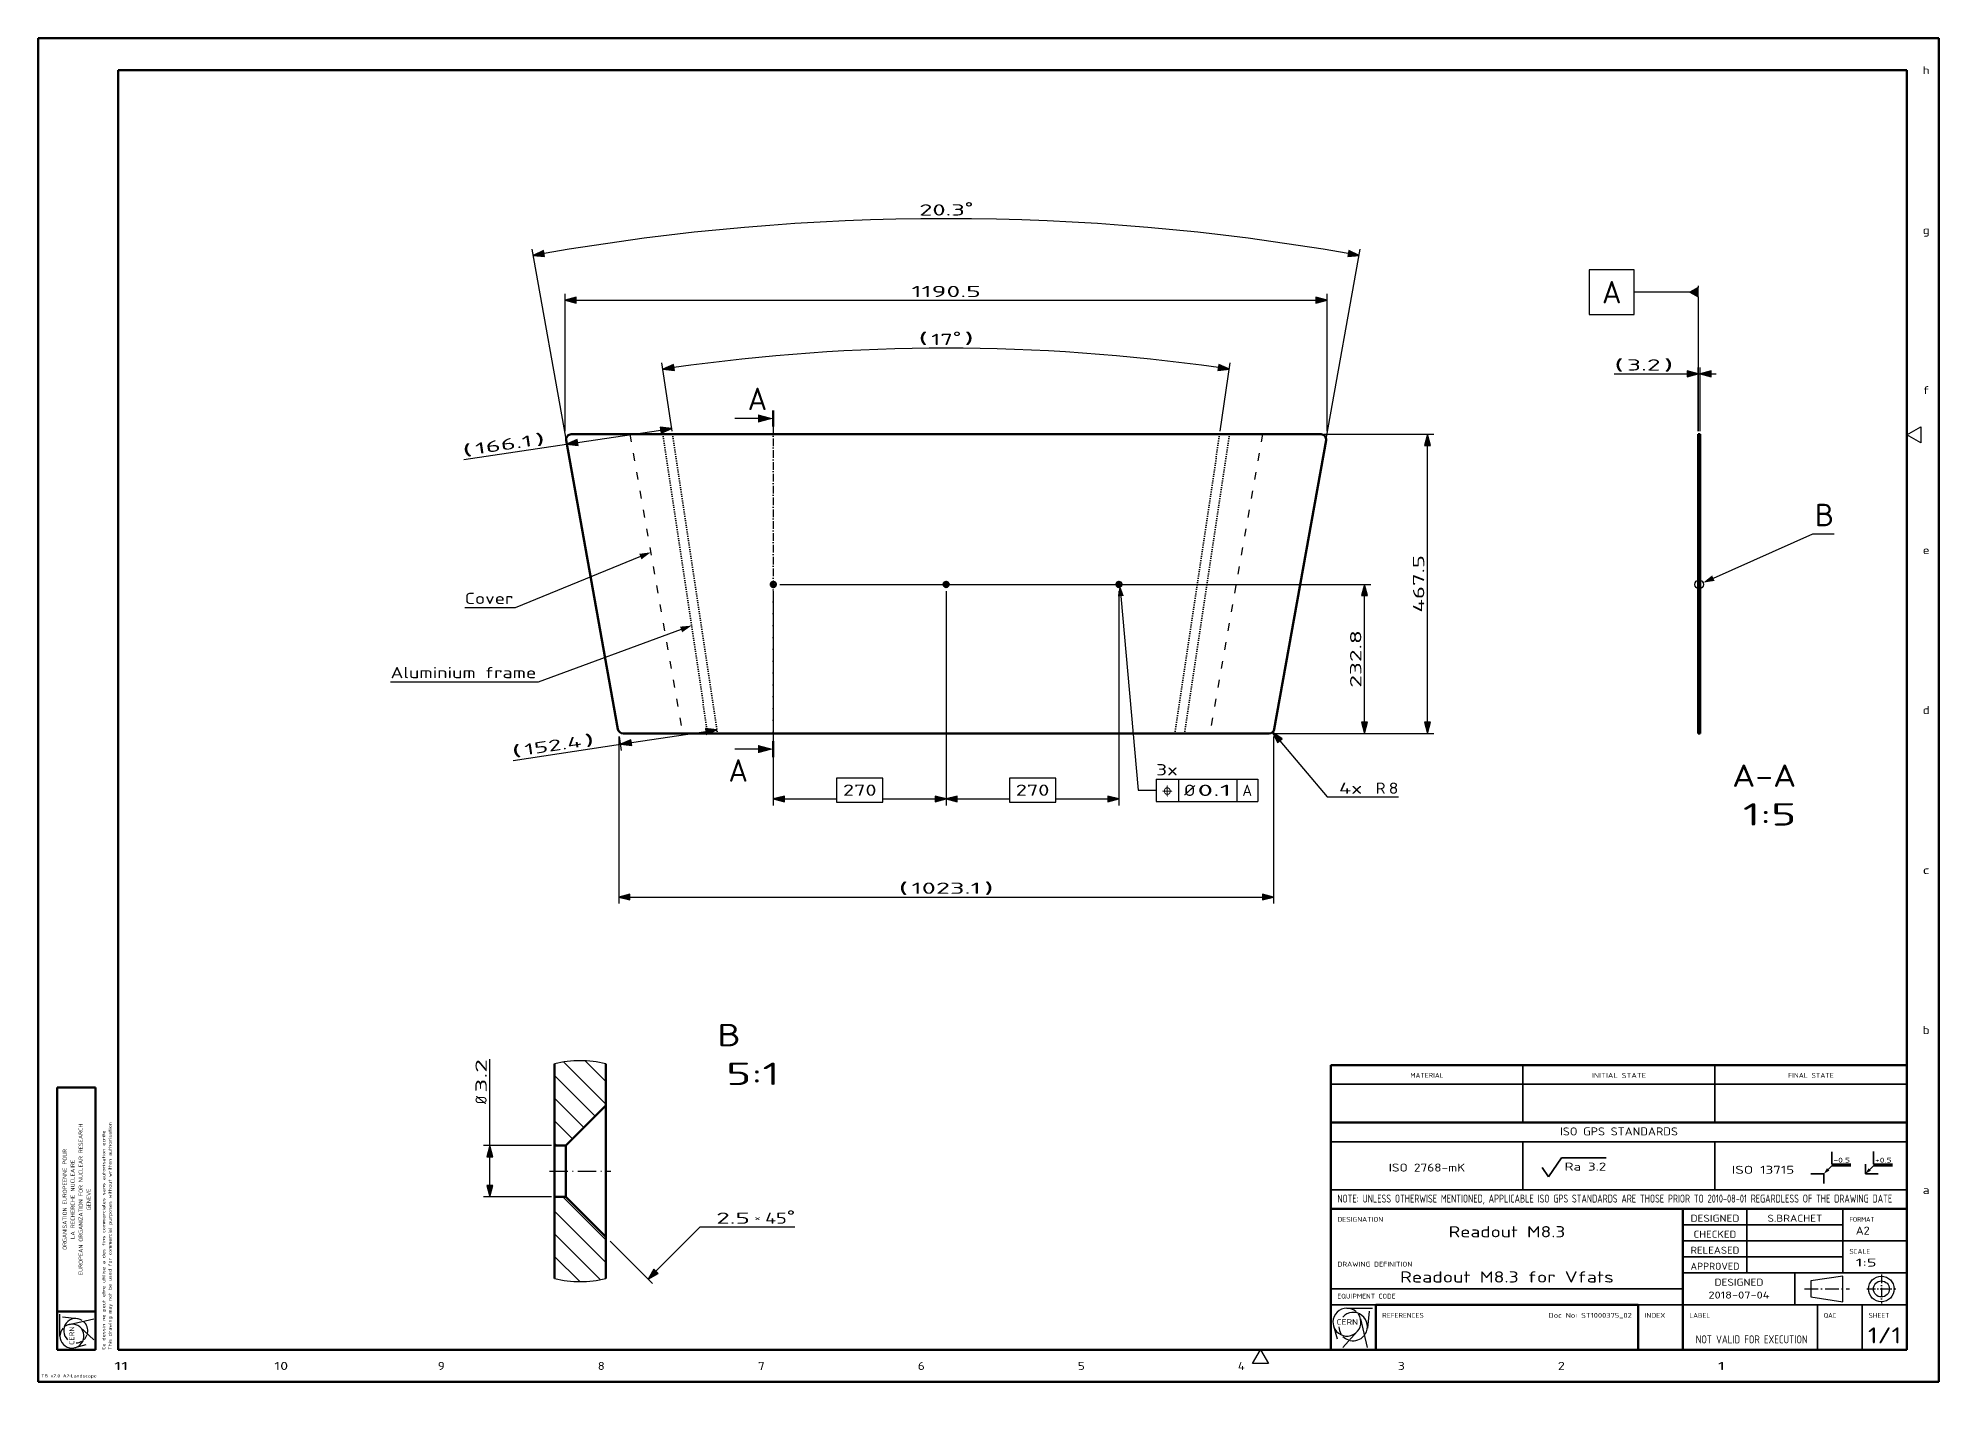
# Model space of a CAD drawing. Extents: x 0 to 594, y -369 to 420.
# Drawn here: x 0 to 594, y -8 to 420 of the extents above; entities that cross this region are included whole.
import ezdxf
from ezdxf.enums import TextEntityAlignment as Align

# ---------------------------------------------------------------- set-up
doc = ezdxf.new("R2010")
doc.units = 0
for name, pattern in [('DASHDOT', [18.5, 12, -3, 0.5, -3]), ('DASHSPACE', [30, 12, -18]), ('DOT', [3.5, 0.5, -3])]:
    doc.linetypes.add(name, pattern=pattern)
doc.layers.get('0').update_dxf_attribs({"lineweight": 13})
doc.styles.add('GDT', font='gdt.shx')
doc.styles.get("Standard").update_dxf_attribs({"font": 'isocp.shx'})
doc.dimstyles.get("Standard").update_dxf_attribs({"dimtxt": 2.5, "dimasz": 2.5, "dimexe": 1.25, "dimexo": 0.625, "dimtad": 1, "dimcen": 2.5, "dimadec": 0, "dimazin": 0, "dimtfac": 1, "dimtmove": 0, "dimatfit": 0, "dimfxl": 1, "dimarcsym": 0})

# ---------------------------------------------------------------- blocks, each defined once
blk = doc.blocks.new('*D67')
at = {"color": 7, "lineweight": 25}
for p, q in [((164.878674, 295.258917), (154.359399, 354.01673)), ((402.650867, 295.258917), (413.170142, 354.01673))]:
    blk.add_line(p, q, dxfattribs=at)
for points in [[(157.970569, 353.578009), (154.711853, 352.048029), (158.298962, 351.743683)], [(409.230579, 351.743683), (412.817688, 352.048029), (409.558972, 353.578009)]]:
    blk.add_lwpolyline(points, close=True, dxfattribs=at)
blk.add_arc((283.764771, -368.80672), 732.315674, 80.122067, 99.877931, dxfattribs=at)
for points in [[(157.970569, 353.578009), (154.711853, 352.048029), (157.970569, 353.578009), (158.298962, 351.743683)], [(409.230579, 351.743683), (412.817688, 352.048029), (409.230579, 351.743683), (409.558972, 353.578009)]]:
    blk.add_solid(points, dxfattribs=at)
for s, p, p2 in [('%%d', (289.603483, 365.208966), (292.17015, 365.208966)), ('20.3', (275.359391, 364.508966), (289.603483, 364.508966))]:
    blk.add_text(s, height=3.5, dxfattribs=at).set_placement(p, p2, align=Align.FIT)
blk = doc.blocks.new('*D68')
at = {"color": 7, "lineweight": 25}
for p, q in [((401.899683, 296.156525), (436.150244, 296.156525)), ((434.150244, 206.133868), (434.150244, 292.679181)), ((385.733484, 202.656525), (436.150244, 202.656525))]:
    blk.add_line(p, q, dxfattribs=at)
for points in [[(435.081995, 292.679181), (434.150244, 296.156525), (433.218494, 292.679181)], [(433.218494, 206.133868), (434.150244, 202.656525), (435.081995, 206.133868)]]:
    blk.add_lwpolyline(points, close=True, dxfattribs=at)
for points in [[(435.081995, 292.679181), (434.150244, 296.156525), (435.081995, 292.679181), (433.218494, 292.679181)], [(433.218494, 206.133868), (434.150244, 202.656525), (433.218494, 206.133868), (435.081995, 206.133868)]]:
    blk.add_solid(points, dxfattribs=at)
blk.add_text('467.5', height=3.5, rotation=90.000003, dxfattribs=at).set_placement((433.150244, 240.416486), (433.150244, 258.396564), align=Align.FIT)
blk = doc.blocks.new('*D69')
at = {"color": 7, "lineweight": 25}
for p, q in [((388.003796, 200.372687), (402.815015, 182.782843)), ((402.815015, 182.782843), (425.088635, 182.782843))]:
    blk.add_line(p, q, dxfattribs=at)
blk.add_lwpolyline([(388.716541, 200.972833), (385.76405, 203.032599), (387.291077, 199.77254)], close=True, dxfattribs=at)
blk.add_solid([(388.716541, 200.972833), (385.76405, 203.032599), (388.716541, 200.972833), (387.291077, 199.77254)], dxfattribs=at)
for s, p, p2 in [('4x ', (406.508521, 183.782843), (417.016602, 183.782843)), ('R', (418.016602, 183.782843), (421.052612, 183.782843)), ('8', (422.052612, 183.782843), (425.088647, 183.782843))]:
    blk.add_text(s, height=3.5, dxfattribs=at).set_placement(p, p2, align=Align.FIT)
blk = doc.blocks.new('*D70')
at = {"color": 7, "lineweight": 25}
for p, q in [((164.717981, 297.156525), (164.717981, 340.029376)), ((402.81156, 297.156525), (402.81156, 340.029376)), ((168.195313, 338.029376), (399.334229, 338.029376))]:
    blk.add_line(p, q, dxfattribs=at)
for points in [[(168.195313, 338.961163), (164.717981, 338.029376), (168.195313, 337.097638)], [(399.334229, 337.097638), (402.81156, 338.029376), (399.334229, 338.961163)]]:
    blk.add_lwpolyline(points, close=True, dxfattribs=at)
for points in [[(168.195313, 338.961163), (164.717981, 338.029376), (168.195313, 338.961163), (168.195313, 337.097638)], [(399.334229, 337.097638), (402.81156, 338.029376), (399.334229, 337.097638), (399.334229, 338.961163)]]:
    blk.add_solid(points, dxfattribs=at)
blk.add_text('1190.5', height=3.5, dxfattribs=at).set_placement((272.906702, 339.029376), (294.622839, 339.029376), align=Align.FIT)
blk = doc.blocks.new('*D71')
at = {"color": 7, "lineweight": 25}
for p, q in [((181.457062, 201.656525), (181.457062, 149.513165)), ((386.072479, 201.656525), (386.072479, 149.513165)), ((184.934399, 151.513165), (382.595142, 151.513165))]:
    blk.add_line(p, q, dxfattribs=at)
for points in [[(184.934399, 152.444904), (181.457062, 151.513165), (184.934399, 150.581427)], [(382.595142, 150.581427), (386.072479, 151.513165), (382.595142, 152.444904)]]:
    blk.add_lwpolyline(points, close=True, dxfattribs=at)
for points in [[(184.934399, 152.444904), (181.457062, 151.513165), (184.934399, 152.444904), (184.934399, 150.581427)], [(382.595142, 150.581427), (386.072479, 151.513165), (382.595142, 150.581427), (382.595142, 152.444904)]]:
    blk.add_solid(points, dxfattribs=at)
for s, p, p2 in [('(', (268.870679, 152.513165), (271.906702, 152.513165)), ('1023.1', (272.906702, 152.513165), (294.622839, 152.513165)), (')', (295.622839, 152.513165), (298.658862, 152.513165))]:
    blk.add_text(s, height=3.5, dxfattribs=at).set_placement(p, p2, align=Align.FIT)
blk = doc.blocks.new('*D72')
at = {"color": 7, "lineweight": 25}
for p, q in [((198.155298, 297.145538), (194.971454, 318.449152)), ((369.374243, 297.145538), (372.558087, 318.449152))]:
    blk.add_line(p, q, dxfattribs=at)
for points in [[(198.568488, 317.906622), (195.267072, 316.471124), (198.843927, 316.063605)], [(368.685614, 316.063605), (372.262469, 316.471124), (368.961053, 317.906622)]]:
    blk.add_lwpolyline(points, close=True, dxfattribs=at)
blk.add_arc((283.764771, -275.680817), 598.728467, 81.83277, 98.167229, dxfattribs=at)
for points in [[(198.568488, 317.906622), (195.267072, 316.471124), (198.568488, 317.906622), (198.843927, 316.063605)], [(368.685614, 316.063605), (372.262469, 316.471124), (368.685614, 316.063605), (368.961053, 317.906622)]]:
    blk.add_solid(points, dxfattribs=at)
for s, p, p2 in [('(', (275.059391, 324.397638), (278.095414, 324.397638)), ('17', (279.095414, 324.047638), (285.86746, 324.047638)), ('%%d', (285.86746, 324.747638), (288.434127, 324.747638)), (')', (289.434127, 324.397638), (292.47015, 324.397638))]:
    blk.add_text(s, height=3.5, dxfattribs=at).set_placement(p, p2, align=Align.FIT)
blk = doc.blocks.new('*D73')
at = {"color": 7, "lineweight": 25}
for p, q in [((168.620825, 293.567755), (194.593927, 297.449445)), ((198.155298, 297.145538), (197.737445, 299.941437)), ((133.029614, 288.248615), (165.181689, 293.053741)), ((164.865796, 295.167511), (165.477307, 291.075714))]:
    blk.add_line(p, q, dxfattribs=at)
for points in [[(194.731647, 296.527911), (198.033063, 297.963409), (194.456207, 298.370978)], [(168.483105, 294.48924), (165.181689, 293.053741), (168.758557, 292.646222)]]:
    blk.add_lwpolyline(points, close=True, dxfattribs=at)
for points in [[(194.731647, 296.527911), (198.033063, 297.963409), (194.731647, 296.527911), (194.456207, 298.370978)], [(168.483105, 294.48924), (165.181689, 293.053741), (168.483105, 294.48924), (168.758557, 292.646222)]]:
    blk.add_solid(points, dxfattribs=at)
for s, p, p2 in [('(', (132.881799, 289.237628), (135.884485, 289.686359)), ('166.1', (136.873499, 289.83421), (154.656116, 292.491827)), (')', (155.645129, 292.63963), (158.647815, 293.088361))]:
    blk.add_text(s, height=3.5, rotation=8.5, dxfattribs=at).set_placement(p, p2, align=Align.FIT)
blk = doc.blocks.new('*D74')
at = {"color": 7, "lineweight": 25}
for p, q in [((185.406677, 199.754816), (208.67478, 203.232257)), ((148.432996, 194.229034), (181.967542, 199.240802)), ((181.604871, 201.667511), (182.263165, 197.262775))]:
    blk.add_line(p, q, dxfattribs=at)
for points in [[(208.8125, 202.310724), (212.113916, 203.746222), (208.537061, 204.153741)], [(185.268958, 200.6763), (181.967542, 199.240802), (185.544403, 198.833282)]]:
    blk.add_lwpolyline(points, close=True, dxfattribs=at)
for points in [[(208.8125, 202.310724), (212.113916, 203.746222), (208.8125, 202.310724), (208.537061, 204.153741)], [(185.268958, 200.6763), (181.967542, 199.240802), (185.268958, 200.6763), (185.544403, 198.833282)]]:
    blk.add_solid(points, dxfattribs=at)
for s, p, p2 in [(')', (171.048511, 198.620099), (174.051196, 199.068829)), ('(', (148.285193, 195.218097), (151.287878, 195.666827)), ('152.4', (152.27688, 195.81463), (170.059497, 198.472247))]:
    blk.add_text(s, height=3.5, rotation=8.5, dxfattribs=at).set_placement(p, p2, align=Align.FIT)
blk = doc.blocks.new('*D75')
at = {"color": 7, "lineweight": 25}
for p, q in [((231.830768, 249.206525), (416.483374, 249.206525)), ((414.483374, 206.133868), (414.483374, 245.729181)), ((385.733484, 202.656525), (416.483374, 202.656525))]:
    blk.add_line(p, q, dxfattribs=at)
for points in [[(415.415125, 245.729181), (414.483374, 249.206525), (413.551624, 245.729181)], [(413.551624, 206.133868), (414.483374, 202.656525), (415.415125, 206.133868)]]:
    blk.add_lwpolyline(points, close=True, dxfattribs=at)
for points in [[(415.415125, 245.729181), (414.483374, 249.206525), (415.415125, 245.729181), (413.551624, 245.729181)], [(413.551624, 206.133868), (414.483374, 202.656525), (413.551624, 206.133868), (415.415125, 206.133868)]]:
    blk.add_solid(points, dxfattribs=at)
blk.add_text('232.8', height=3.5, rotation=90.000003, dxfattribs=at).set_placement((413.483374, 216.941486), (413.483374, 234.921564), align=Align.FIT)
blk = doc.blocks.new('*D76')
at = {"color": 7, "lineweight": 25}
for p, q in [((229.764771, 247.140509), (229.764771, 180.150031)), ((283.764771, 247.140509), (283.764771, 180.150031)), ((233.242102, 182.150031), (249.510736, 182.150031)), ((264.018805, 182.150031), (280.287438, 182.150031))]:
    blk.add_line(p, q, dxfattribs=at)
for points in [[(249.510736, 188.650031), (249.510736, 181.150031), (264.018805, 181.150031), (264.018805, 188.650031)], [(233.242102, 183.081769), (229.764771, 182.150031), (233.242102, 181.218292)], [(280.287438, 181.218292), (283.764771, 182.150031), (280.287438, 183.081769)]]:
    blk.add_lwpolyline(points, close=True, dxfattribs=at)
for points in [[(233.242102, 183.081769), (229.764771, 182.150031), (233.242102, 183.081769), (233.242102, 181.218292)], [(280.287438, 181.218292), (283.764771, 182.150031), (280.287438, 181.218292), (280.287438, 183.081769)]]:
    blk.add_solid(points, dxfattribs=at)
blk.add_text('270', height=3.5, dxfattribs=at).set_placement((251.510736, 183.150031), (262.018805, 183.150031), align=Align.FIT)
blk = doc.blocks.new('*D77')
at = {"color": 7, "lineweight": 25}
for p, q in [((283.764771, 247.140509), (283.764771, 180.150031)), ((337.764771, 247.140509), (337.764771, 180.150031)), ((287.242103, 182.150031), (303.510736, 182.150031)), ((318.018805, 182.150031), (334.287439, 182.150031))]:
    blk.add_line(p, q, dxfattribs=at)
for points in [[(303.510736, 188.650031), (303.510736, 181.150031), (318.018805, 181.150031), (318.018805, 188.650031)], [(287.242103, 183.081769), (283.764771, 182.150031), (287.242103, 181.218292)], [(334.287439, 181.218292), (337.764771, 182.150031), (334.287439, 183.081769)]]:
    blk.add_lwpolyline(points, close=True, dxfattribs=at)
for points in [[(287.242103, 183.081769), (283.764771, 182.150031), (287.242103, 183.081769), (287.242103, 181.218292)], [(334.287439, 181.218292), (337.764771, 182.150031), (334.287439, 181.218292), (334.287439, 183.081769)]]:
    blk.add_solid(points, dxfattribs=at)
blk.add_text('270', height=3.5, dxfattribs=at).set_placement((305.510736, 183.150031), (316.018805, 183.150031), align=Align.FIT)
blk = doc.blocks.new('*D85')
at = {"color": 7, "lineweight": 25}
for p, q in [((492.468245, 315.062921), (515.266022, 315.062921)), ((518.743354, 297.156525), (518.743354, 317.062921)), ((518.743354, 315.062921), (519.383355, 315.062921)), ((519.383355, 297.156525), (519.383355, 317.062921)), ((522.860687, 315.062921), (524.383354, 315.062921))]:
    blk.add_line(p, q, dxfattribs=at)
for points in [[(515.266022, 314.131183), (518.743354, 315.062921), (515.266022, 315.994659)], [(522.860687, 315.994659), (519.383355, 315.062921), (522.860687, 314.131183)]]:
    blk.add_lwpolyline(points, close=True, dxfattribs=at)
for points in [[(515.266022, 314.131183), (518.743354, 315.062921), (515.266022, 314.131183), (515.266022, 315.994659)], [(522.860687, 315.994659), (519.383355, 315.062921), (522.860687, 315.994659), (522.860687, 314.131183)]]:
    blk.add_solid(points, dxfattribs=at)
for s, p, p2 in [('(', (492.468245, 316.062921), (495.504266, 316.062921)), ('3.2', (496.504266, 316.062921), (507.012335, 316.062921)), (')', (508.012335, 316.062921), (511.048358, 316.062921))]:
    blk.add_text(s, height=3.5, dxfattribs=at).set_placement(p, p2, align=Align.FIT)
blk = doc.blocks.new('*D92')
at = {"color": 7, "lineweight": 25}
for p, q in [((141.190717, 73.823563), (141.190717, 100.84993)), ((160.39801, 73.823563), (139.190717, 73.823563)), ((141.190717, 61.300369), (141.190717, 70.345779)), ((160.39801, 57.822586), (139.190717, 57.822586))]:
    blk.add_line(p, q, dxfattribs=at)
for points in [[(142.122467, 70.345779), (141.190717, 73.823563), (140.25897, 70.345779)], [(140.25897, 61.300369), (141.190717, 57.822586), (142.122467, 61.300369)]]:
    blk.add_lwpolyline(points, close=True, dxfattribs=at)
for points in [[(142.122467, 70.345779), (141.190717, 73.823563), (142.122467, 70.345779), (140.25897, 70.345779)], [(140.25897, 61.300369), (141.190717, 57.822586), (140.25897, 61.300369), (142.122467, 61.300369)]]:
    blk.add_solid(points, dxfattribs=at)
for s, p, p2 in [('3.2', (140.190718, 90.342117), (140.190718, 100.84993)), ('%%c', (140.190718, 86.775223), (140.190718, 89.341141))]:
    blk.add_text(s, height=3.5, rotation=90.000003, dxfattribs=at).set_placement(p, p2, align=Align.FIT)
blk = doc.blocks.new('BLOCK834')
at = {"color": 7, "lineweight": 25}
blk.add_text('1', height=2.5, dxfattribs=at).set_placement((524.91571, 3.690562), (527.08429, 3.690562), align=Align.FIT)
blk = doc.blocks.new('BLOCK835')
at = {"color": 7, "lineweight": 25}
blk.add_text('2', height=2.5, dxfattribs=at).set_placement((474.91571, 3.690562), (477.08429, 3.690562), align=Align.FIT)
blk = doc.blocks.new('BLOCK836')
at = {"color": 7, "lineweight": 25}
blk.add_text('3', height=2.5, dxfattribs=at).set_placement((424.91571, 3.690562), (427.08429, 3.690562), align=Align.FIT)
blk = doc.blocks.new('BLOCK837')
at = {"color": 7, "lineweight": 25}
blk.add_text('4', height=2.5, dxfattribs=at).set_placement((374.91571, 3.690562), (377.08429, 3.690562), align=Align.FIT)
blk = doc.blocks.new('BLOCK838')
at = {"color": 7, "lineweight": 25}
blk.add_text('5', height=2.5, dxfattribs=at).set_placement((324.91571, 3.690562), (327.08429, 3.690562), align=Align.FIT)
blk = doc.blocks.new('BLOCK839')
at = {"color": 7, "lineweight": 25}
blk.add_text('6', height=2.5, dxfattribs=at).set_placement((274.91571, 3.690562), (277.08429, 3.690562), align=Align.FIT)
blk = doc.blocks.new('BLOCK840')
at = {"color": 7, "lineweight": 25}
blk.add_text('7', height=2.5, dxfattribs=at).set_placement((224.91571, 3.690562), (227.084305, 3.690562), align=Align.FIT)
blk = doc.blocks.new('BLOCK841')
at = {"color": 7, "lineweight": 25}
blk.add_text('8', height=2.5, dxfattribs=at).set_placement((174.91571, 3.690562), (177.084305, 3.690562), align=Align.FIT)
blk = doc.blocks.new('BLOCK842')
at = {"color": 7, "lineweight": 25}
blk.add_text('9', height=2.5, dxfattribs=at).set_placement((124.915703, 3.690562), (127.08429, 3.690562), align=Align.FIT)
blk = doc.blocks.new('BLOCK843')
at = {"color": 7, "lineweight": 25}
blk.add_text('10', height=2.5, dxfattribs=at).set_placement((73.831413, 3.690562), (78.168587, 3.690562), align=Align.FIT)
blk = doc.blocks.new('BLOCK844')
at = {"color": 7, "lineweight": 25}
blk.add_text('11', height=2.5, dxfattribs=at).set_placement((23.831411, 3.690562), (28.168587, 3.690562), align=Align.FIT)
blk = doc.blocks.new('BLOCK845')
at = {"color": 7, "lineweight": 25}
blk.add_text('a', height=2.5, dxfattribs=at).set_placement((588.91571, 58.690563), (591.08429, 58.690563), align=Align.FIT)
blk = doc.blocks.new('BLOCK846')
at = {"color": 7, "lineweight": 25}
blk.add_text('b', height=2.5, dxfattribs=at).set_placement((588.91571, 108.690559), (591.08429, 108.690559), align=Align.FIT)
blk = doc.blocks.new('BLOCK847')
at = {"color": 7, "lineweight": 25}
blk.add_text('c', height=2.5, dxfattribs=at).set_placement((588.91571, 158.690567), (591.08429, 158.690567), align=Align.FIT)
blk = doc.blocks.new('BLOCK848')
at = {"color": 7, "lineweight": 25}
blk.add_text('d', height=2.5, dxfattribs=at).set_placement((588.91571, 208.690567), (591.08429, 208.690567), align=Align.FIT)
blk = doc.blocks.new('BLOCK849')
at = {"color": 7, "lineweight": 25}
blk.add_text('e', height=2.5, dxfattribs=at).set_placement((588.91571, 258.690552), (591.08429, 258.690552), align=Align.FIT)
blk = doc.blocks.new('BLOCK850')
at = {"color": 7, "lineweight": 25}
blk.add_text('f', height=2.5, dxfattribs=at).set_placement((588.91571, 308.690552), (591.08429, 308.690552), align=Align.FIT)
blk = doc.blocks.new('BLOCK851')
at = {"color": 7, "lineweight": 25}
blk.add_text('g', height=2.5, dxfattribs=at).set_placement((588.91571, 358.690552), (591.08429, 358.690552), align=Align.FIT)
blk = doc.blocks.new('BLOCK852')
at = {"color": 7, "lineweight": 25}
blk.add_text('h', height=2.5, dxfattribs=at).set_placement((588.91571, 408.690552), (591.08429, 408.690552), align=Align.FIT)
blk = doc.blocks.new('BLOCK853')
at = {"color": 7, "lineweight": 25}
blk.add_text('ORGANISATION EUROPEENNE POUR', height=1.3, rotation=90.000003, dxfattribs=at).set_placement((9.000001, 41.212677), (9, 72.787323), align=Align.FIT)
blk = doc.blocks.new('BLOCK854')
at = {"color": 7, "lineweight": 25}
blk.add_text('LA RECHERCHE NUCLEAIRE', height=1.3, rotation=90.000003, dxfattribs=at).set_placement((11.500001, 44.595676), (11.5, 69.404327), align=Align.FIT)
blk = doc.blocks.new('BLOCK855')
at = {"color": 7, "lineweight": 25}
blk.add_text('EUROPEAN ORGANIZATION FOR NUCLEAR RESEARCH', height=1.3, rotation=90.000003, dxfattribs=at).set_placement((14.000001, 33.319012), (13.999999, 80.680984), align=Align.FIT)
blk = doc.blocks.new('BLOCK856')
at = {"color": 7, "lineweight": 25}
blk.add_text('GENEVE', height=1.3, rotation=90.000003, dxfattribs=at).set_placement((16.5, 53.617004), (16.5, 60.382999), align=Align.FIT)
blk = doc.blocks.new('BLOCK857')
at = {"color": 7, "lineweight": 25}
blk.add_text('CERN', height=1.542, rotation=90.000003, dxfattribs=at).set_placement((11.322651, 11.542857), (11.322651, 17.230457), align=Align.FIT)
blk = doc.blocks.new('BLOCK858')
at = {"color": 7, "lineweight": 25}
blk.add_text('Ce dessin ne peut etre utilise a des fins commerciales sans autorisation ecrite', height=1, rotation=90.000003, dxfattribs=at).set_placement((21, 10), (20.999996, 78.527374), align=Align.FIT)
blk = doc.blocks.new('BLOCK859')
at = {"color": 7, "lineweight": 25}
blk.add_text('This drawing may not be used for commercial purposes without written authorisation', height=1, rotation=90.000003, dxfattribs=at).set_placement((23, 10), (22.999996, 81.129669), align=Align.FIT)
blk = doc.blocks.new('BLOCK860')
at = {"color": 7, "lineweight": 25}
blk.add_text('TB v2.0 A2:Landscape', height=1, dxfattribs=at).set_placement((1, 1.340058), (18.348705, 1.340058), align=Align.FIT)
blk = doc.blocks.new('BLOCK861')
at = {"color": 7, "lineweight": 25}
blk.add_text('DESIGNATION', height=1.5, dxfattribs=at).set_placement((406, 50), (420.312683, 50), align=Align.FIT)
blk = doc.blocks.new('BLOCK862')
at = {"color": 7, "lineweight": 25}
blk.add_text('Readout M8.3', height=3.5, dxfattribs=at).set_placement((440.783875, 45.143372), (477.216156, 45.143372), align=Align.FIT)
blk = doc.blocks.new('BLOCK863')
at = {"color": 7, "lineweight": 25}
blk.add_text('DRAWING DEFINITION', height=1.5, dxfattribs=at).set_placement((406, 36), (429.420746, 36), align=Align.FIT)
blk = doc.blocks.new('BLOCK864')
at = {"color": 7, "lineweight": 25}
blk.add_text('Readout M8.3 for Vfats', height=3.5, dxfattribs=at).set_placement((425.60376, 31), (492.39624, 31), align=Align.FIT)
blk = doc.blocks.new('BLOCK865')
at = {"color": 7, "lineweight": 25}
blk.add_text('EQUIPMENT CODE', height=1.5, dxfattribs=at).set_placement((406, 26), (424.216125, 26), align=Align.FIT)
blk = doc.blocks.new('BLOCK866')
at = {"color": 7, "lineweight": 25}
blk.add_text('REFERENCES', height=1.5, dxfattribs=at).set_placement((420, 20), (433.011536, 20), align=Align.FIT)
blk = doc.blocks.new('BLOCK867')
at = {"color": 7, "lineweight": 25}
blk.add_text('Doc No: ST1000375_02', height=1.5, dxfattribs=at).set_placement((471.976929, 20), (498, 20), align=Align.FIT)
blk = doc.blocks.new('BLOCK868')
at = {"color": 7, "lineweight": 25}
blk.add_text('INDEX', height=1.5, dxfattribs=at).set_placement((502, 20), (508.505768, 20), align=Align.FIT)
blk = doc.blocks.new('BLOCK869')
at = {"color": 7, "lineweight": 25}
blk.add_text('LABEL', height=1.5, dxfattribs=at).set_placement((516, 20), (522.505737, 20), align=Align.FIT)
blk = doc.blocks.new('BLOCK870')
at = {"color": 7, "lineweight": 25, "width": 0.7}
blk.add_text('NOT VALID FOR EXECUTION', height=2.5, dxfattribs=at).set_placement((518, 12), (552.914246, 12), align=Align.FIT)
blk = doc.blocks.new('BLOCK871')
at = {"color": 7, "lineweight": 25}
blk.add_text('QAC', height=1.5, dxfattribs=at).set_placement((558, 20), (561.903442, 20), align=Align.FIT)
blk = doc.blocks.new('BLOCK872')
at = {"color": 7, "lineweight": 25}
blk.add_text('SHEET', height=1.5, dxfattribs=at).set_placement((572, 20), (578.505737, 20), align=Align.FIT)
blk = doc.blocks.new('BLOCK873')
at = {"color": 7, "lineweight": 25, "width": 0.8}
blk.add_text('1/1', height=5, dxfattribs=at).set_placement((571.79541, 12), (582.204651, 12), align=Align.FIT)
blk = doc.blocks.new('BLOCK874')
at = {"color": 7, "lineweight": 25}
blk.add_text('SCALE', height=1.5, dxfattribs=at).set_placement((566, 40), (572.505737, 40), align=Align.FIT)
blk = doc.blocks.new('BLOCK875')
at = {"color": 7, "lineweight": 25}
blk.add_text('1:5', height=2.5, dxfattribs=at).set_placement((568, 36), (574.505737, 36), align=Align.FIT)
blk = doc.blocks.new('BLOCK876')
at = {"color": 7, "lineweight": 25}
blk.add_text('FORMAT', height=1.5, dxfattribs=at).set_placement((566, 50), (573.806946, 50), align=Align.FIT)
blk = doc.blocks.new('BLOCK877')
at = {"color": 7, "lineweight": 25}
blk.add_text('A2', height=2.5, dxfattribs=at).set_placement((568, 46), (572.337158, 46), align=Align.FIT)
blk = doc.blocks.new('BLOCK878')
at = {"color": 7, "lineweight": 25}
blk.add_text('DESIGNED', height=2.2, dxfattribs=at).set_placement((516.366577, 50), (531.633423, 50), align=Align.FIT)
blk = doc.blocks.new('BLOCK879')
at = {"color": 7, "lineweight": 25}
blk.add_text('S.BRACHET', height=2.2, dxfattribs=at).set_placement((540.412415, 50), (557.587646, 50), align=Align.FIT)
blk = doc.blocks.new('BLOCK880')
at = {"color": 7, "lineweight": 25}
blk.add_text('CHECKED', height=2.2, dxfattribs=at).set_placement((517.32074, 45), (530.67926, 45), align=Align.FIT)
blk = doc.blocks.new('BLOCK881')
at = {"color": 7, "lineweight": 25}
blk.add_text('RELEASED', height=2.2, dxfattribs=at).set_placement((516.366577, 40), (531.633423, 40), align=Align.FIT)
blk = doc.blocks.new('BLOCK882')
at = {"color": 7, "lineweight": 25}
blk.add_text('APPROVED', height=2.2, dxfattribs=at).set_placement((516.366577, 35), (531.633423, 35), align=Align.FIT)
blk = doc.blocks.new('BLOCK883')
at = {"color": 7, "lineweight": 25}
blk.add_text('DESIGNED', height=2.2, dxfattribs=at).set_placement((523.866577, 30), (539.133423, 30), align=Align.FIT)
blk = doc.blocks.new('BLOCK884')
at = {"color": 7, "lineweight": 25}
blk.add_text('2018-07-04', height=2.2, dxfattribs=at).set_placement((521.958191, 26), (541.041748, 26), align=Align.FIT)
blk = doc.blocks.new('BLOCK885')
at = {"color": 7, "lineweight": 25}
blk.add_text('CERN', height=1.8, dxfattribs=at).set_placement((405.799988, 17.788734), (412.439209, 17.788734), align=Align.FIT)
blk = doc.blocks.new('BLOCK886')
at = {"color": 7, "lineweight": 25}
blk.add_text('ISO GPS STANDARDS', height=2.5, dxfattribs=at).set_placement((475.567017, 77), (512.432983, 77), align=Align.FIT)
blk = doc.blocks.new('BLOCK887')
at = {"color": 7, "lineweight": 25, "width": 0.65}
blk.add_text('NOTE: UNLESS OTHERWISE MENTIONED, APPLICABLE ISO GPS STANDARDS ARE THOSE PRIOR TO 2010-08-01 REGARDLESS OF THE DRAWING DATE', height=2.5, dxfattribs=at).set_placement((406, 56), (579.378479, 56), align=Align.FIT)
blk = doc.blocks.new('BLOCK888')
at = {"color": 7, "lineweight": 25}
blk.add_text('ISO 2768-mK', height=2.5, dxfattribs=at).set_placement((422.072754, 65.690559), (445.927216, 65.690559), align=Align.FIT)
blk = doc.blocks.new('BLOCK889')
at = {"color": 7, "lineweight": 25}
blk.add_text('Ra 3.2', height=2.5, dxfattribs=at).set_placement((477, 66), (490.011536, 66), align=Align.FIT)
blk = doc.blocks.new('BLOCK890')
at = {"color": 7, "lineweight": 25}
blk.add_text('ISO 13715', height=2.5, dxfattribs=at).set_placement((529.241333, 65), (548.758606, 65), align=Align.FIT)
blk = doc.blocks.new('BLOCK891')
at = {"color": 7, "lineweight": 25}
blk.add_text('-0.5', height=1.5, dxfattribs=at).set_placement((561, 68.510086), (566.20459, 68.510086), align=Align.FIT)
blk = doc.blocks.new('BLOCK892')
at = {"color": 7, "lineweight": 25}
blk.add_text('+0.5', height=1.5, dxfattribs=at).set_placement((574, 68.510086), (579.20459, 68.510086), align=Align.FIT)
blk = doc.blocks.new('BLOCK893')
at = {"color": 7, "lineweight": 25}
blk.add_text('MATERIAL', height=1.5, dxfattribs=at).set_placement((428.79538, 95), (439.20459, 95), align=Align.FIT)
blk = doc.blocks.new('BLOCK894')
at = {"color": 7, "lineweight": 25}
blk.add_text('INITIAL STATE', height=1.5, dxfattribs=at).set_placement((485.542511, 95), (502.457489, 95), align=Align.FIT)
blk = doc.blocks.new('BLOCK895')
at = {"color": 7, "lineweight": 25}
blk.add_text('FINAL STATE', height=1.5, dxfattribs=at).set_placement((546.843689, 95), (561.156372, 95), align=Align.FIT)
blk = doc.blocks.new('BLOCK896')
at = {"color": 7, "lineweight": 25}
blk.add_line((559.366028, 66.366028), (560.5, 67.5), dxfattribs=at)
blk.add_solid([(559, 66.732056), (558, 65), (559.732056, 66)], dxfattribs=at)
blk = doc.blocks.new('BLOCK897')
at = {"color": 7, "lineweight": 25}
blk.add_line((572.366028, 66.366028), (573.5, 67.5), dxfattribs=at)
blk.add_solid([(572, 66.732056), (571, 65), (572.732056, 66)], dxfattribs=at)
blk = doc.blocks.new('BLOCK898')
at = {"color": 7, "lineweight": 25}
for p, q in [((-294.148132, 3241.583984), (-330, 3241.583984)), ((-294.148132, 2724.928223), (-330, 2724.928223))]:
    blk.add_line(p, q, dxfattribs=at)
at = {"color": 7, "lineweight": 50}
for p, q in [((-270, 3254.083984), (-270, 3229.083984)), ((-270, 2712.428223), (-270, 2737.428223))]:
    blk.add_line(p, q, dxfattribs=at)
at = {"color": 7, "linetype": 'DASHDOT', "lineweight": 25}
blk.add_line((-270, 3229.083984), (-270, 2737.428223), dxfattribs=at)
at = {"color": 7, "lineweight": 25}
for points in [[(-294.148132, 3235.113525), (-270, 3241.583984), (-294.148132, 3248.054443)], [(-294.148132, 2718.457764), (-270, 2724.928223), (-294.148132, 2731.398682)]]:
    blk.add_solid(points, dxfattribs=at)
for p, p2 in [((-309.999603, 3254.709229), (-279.639374, 3254.709229)), ((-340, 2674.000244), (-309.639771, 2674.000244))]:
    blk.add_text('A', height=35.000003, dxfattribs=at).set_placement(p, p2, align=Align.FIT)
blk = doc.blocks.new('BLOCK899')
at = {"color": 7, "lineweight": 25}
blk.add_lwpolyline([(-477.734467, 3025.775391), (-673.099487, 2945.765869), (-752.000061, 2945.765869)], dxfattribs=at)
blk.add_solid([(-475.968872, 3021.464111), (-461.644836, 3032.364502), (-479.500092, 3030.086426)], dxfattribs=at)
blk.add_text('Cover', height=17.500002, dxfattribs=at).set_placement((-752.000061, 2951.716797), (-676.099487, 2951.716797), align=Align.FIT)
blk = doc.blocks.new('BLOCK900')
at = {"color": 7, "lineweight": 25}
blk.add_lwpolyline([(-414.086212, 2911.858398), (-637.29834, 2829.765869), (-868.000061, 2829.765869)], dxfattribs=at)
blk.add_solid([(-412.478119, 2907.486084), (-397.768158, 2917.859863), (-415.694305, 2916.230957)], dxfattribs=at)
blk.add_text('Aluminium frame', height=17.500002, dxfattribs=at).set_placement((-868.000061, 2835.716797), (-640.29834, 2835.716797), align=Align.FIT)
blk = doc.blocks.new('BLOCK901')
at = {"color": 7, "linetype": 'DASHDOT', "lineweight": 25, "ltscale": 0.266499}
blk.add_line((275.329987, 2982.25), (264.670013, 2982.25), dxfattribs=at)
at = {"color": 7, "linetype": 'DASHDOT', "lineweight": 25, "ltscale": 0.266504}
blk.add_line((270, 2987.580078), (270, 2976.919922), dxfattribs=at)
blk = doc.blocks.new('BLOCK902')
at = {"color": 7, "linetype": 'DASHDOT', "lineweight": 25, "ltscale": 0.266499}
blk.add_line((-264.670013, 2982.25), (-275.329987, 2982.25), dxfattribs=at)
at = {"color": 7, "linetype": 'DASHDOT', "lineweight": 25, "ltscale": 0.266504}
blk.add_line((-270, 2987.580078), (-270, 2976.919922), dxfattribs=at)
blk = doc.blocks.new('BLOCK903')
at = {"color": 7, "linetype": 'DASHDOT', "lineweight": 25, "ltscale": 0.2665}
blk.add_line((5.33, 2982.25), (-5.33, 2982.25), dxfattribs=at)
at = {"color": 7, "linetype": 'DASHDOT', "lineweight": 25, "ltscale": 0.266504}
blk.add_line((0, 2987.580078), (0, 2976.919922), dxfattribs=at)
blk = doc.blocks.new('BLOCK904')
at = {"color": 7, "lineweight": 25}
for p, q in [((328.000031, 2678.000244), (328.000031, 2643.000244)), ((328.000031, 2678.000244), (486.72052, 2678.000244)), ((363.000031, 2678.000244), (363.000031, 2643.000244)), ((454.040405, 2678.000244), (454.040405, 2643.000244)), ((486.72052, 2678.000244), (486.72052, 2643.000244)), ((328.000031, 2643.000244), (486.72052, 2643.000244))]:
    blk.add_line(p, q, dxfattribs=at)
blk.add_lwpolyline([(272.864044, 2964.022217), (300.000031, 2660.500244), (328.000031, 2660.500244)], dxfattribs=at)
blk.add_solid([(277.504303, 2964.437256), (271.315796, 2981.339844), (268.223816, 2963.607422)], dxfattribs=at)
for s, p, p2 in [('3x', (328.000031, 2683.951172), (361.86026, 2683.951172)), ('%%c', (371.750031, 2651.750244), (389.250031, 2651.750244)), ('0.1', (392.750031, 2651.750244), (445.290375, 2651.750244)), ('A', (462.790375, 2651.750244), (477.97049, 2651.750244))]:
    blk.add_text(s, height=17.500002, dxfattribs=at).set_placement(p, p2, align=Align.FIT)
at = {"color": 7, "lineweight": 25, "style": 'GDT'}
blk.add_text('j', height=17.500002, dxfattribs=at).set_placement((336.750031, 2651.750244), (354.250031, 2651.750244), align=Align.FIT)
blk = doc.blocks.new('BLOCK905')
at = {"color": 7, "lineweight": 50}
for p, q in [((-585.674535, 3217), (585.674535, 3217)), ((-512.718361, 2756.090194), (-593.549333, 3207.590194)), ((593.549333, 3207.590194), (512.718361, 2756.090194)), ((504.843563, 2749.5), (-504.843563, 2749.5))]:
    blk.add_line(p, q, dxfattribs=at)
at = {"color": 7, "linetype": 'DASHSPACE', "lineweight": 25}
for p, q in [((-494.200986, 3217), (-411.768123, 2749.5)), ((494.200986, 3217), (411.768123, 2749.5))]:
    blk.add_line(p, q, dxfattribs=at)
at = {"color": 7, "linetype": 'DOT', "lineweight": 25}
for p, q in [((-442.474907, 3217), (-372.606564, 2749.5)), ((-427.308315, 3217), (-357.439972, 2749.5)), ((427.308315, 3217), (357.439972, 2749.5)), ((442.474907, 3217), (372.606564, 2749.5))]:
    blk.add_line(p, q, dxfattribs=at)
at = {"color": 7, "lineweight": 50}
for centre, radius in [((-270, 2982.25), 4.1), ((-270, 2982.25), 1.6), ((0, 2982.25), 4.1), ((0, 2982.25), 1.6), ((270, 2982.25), 4.1), ((270, 2982.25), 1.6)]:
    blk.add_circle(centre, radius, dxfattribs=at)
for centre, start, end in [((-585.674535, 3209), 90, 190.15), ((585.674535, 3209), 349.85, 450), ((-504.843563, 2757.5), 190.15, 270), ((504.843563, 2757.5), 270, 349.85)]:
    blk.add_arc(centre, 8, start, end, dxfattribs=at)
blk = doc.blocks.new('BLOCK906')
at = {"color": 7, "lineweight": 25}
blk.add_lwpolyline([(23.788422, 2992.13208), (179.19162, 3061.342041), (212.551849, 3061.342041)], dxfattribs=at)
blk.add_circle((1.59975, 2982.25), 6.903024, dxfattribs=at)
blk.add_solid([(21.893082, 2996.387939), (7.90567, 2985.058594), (25.683777, 2987.876221)], dxfattribs=at)
blk.add_text('B', height=35.000003, dxfattribs=at).set_placement((182.19162, 3073.294434), (212.551849, 3073.294434), align=Align.FIT)
blk = doc.blocks.new('BLOCK907')
at = {"color": 7, "lineweight": 25}
for s, p, p2 in [('  A-A', (1.6, 2665.933838), (153.401184, 2665.933838)), ('  1:5', (1.6, 2605.415039), (153.401184, 2605.415039))]:
    blk.add_text(s, height=35.000003, dxfattribs=at).set_placement(p, p2, align=Align.FIT)
blk = doc.blocks.new('BLOCK908')
at = {"color": 7, "lineweight": 25}
for p, q in [((0, 3449), (0, 3446.5)), ((-12.990381, 3439), (-100, 3439)), ((0, 3431.5), (0, 3222))]:
    blk.add_line(p, q, dxfattribs=at)
for points in [[(-170, 3474), (-170, 3404), (-100, 3404), (-100, 3474)], [(0, 3446.5), (-12.990381, 3439), (0, 3431.5)]]:
    blk.add_lwpolyline(points, close=True, dxfattribs=at)
blk.add_solid([(0, 3446.5), (-12.990381, 3439), (0, 3446.5), (0, 3431.5)], dxfattribs=at)
at = {"color": 7, "lineweight": 70}
blk.add_text('A', height=35, dxfattribs=at).set_placement((-150.180115, 3421.5), (-119.819885, 3421.5), align=Align.FIT)
blk = doc.blocks.new('BLOCK909')
at = {"color": 7, "lineweight": 50}
for p, q in [((0, 3217), (0, 2983.85)), ((3.2, 3217), (0, 3217)), ((3.2, 3217), (3.2, 2986.35)), ((0.7, 2983.85), (0, 2983.85)), ((0, 2981.482919), (0, 2983.85)), ((0, 2980.65), (0, 2981.482919)), ((0, 2980.65), (0, 2749.5)), ((0.7, 2980.65), (0, 2980.65)), ((0.7, 2983.85), (3.2, 2986.35)), ((0.7, 2983.85), (0.7, 2981.482919)), ((0.7, 2981.482919), (0.7, 2980.65)), ((0.7, 2980.65), (3.2, 2978.15)), ((3.2, 2980.284355), (3.2, 2986.35)), ((3.2, 2978.15), (3.2, 2980.284355)), ((3.2, 2978.15), (3.2, 2749.5)), ((3.2, 2749.5), (0, 2749.5))]:
    blk.add_line(p, q, dxfattribs=at)
blk = doc.blocks.new('BLOCK910')
at = {"color": 7, "lineweight": 25}
for p, q in [((3.2, 2966.648438), (0, 2969.848389)), ((3.2, 2931.293213), (0, 2934.493164)), ((3.2, 2895.937744), (0, 2899.137695)), ((3.2, 2860.58252), (0, 2863.782471)), ((3.2, 2825.227051), (0, 2828.427246)), ((3.2, 2789.871826), (0, 2793.071777)), ((3.2, 2754.516357), (0, 2757.716553))]:
    blk.add_line(p, q, dxfattribs=at)
blk = doc.blocks.new('BLOCK911')
at = {"color": 7, "lineweight": 25}
for p, q in [((3.2, 3214.135742), (0.335854, 3217)), ((3.2, 3178.780518), (0, 3181.980469)), ((3.2, 3143.425293), (0, 3146.625244)), ((3.2, 3108.069824), (0, 3111.269775)), ((3.2, 3072.7146), (0, 3075.914551)), ((3.2, 3037.359131), (0, 3040.559082)), ((3.2, 3002.003906), (0, 3005.203857))]:
    blk.add_line(p, q, dxfattribs=at)
blk = doc.blocks.new('BLOCK912')
at = {"color": 7, "lineweight": 25}
for s, p, p2 in [('  B', (8, 2990.057373), (11.643229, 2990.057373)), ('  5:1', (8, 2987.636475), (14.072046, 2987.636475))]:
    blk.add_text(s, height=1.4, dxfattribs=at).set_placement(p, p2, align=Align.FIT)
blk = doc.blocks.new('BLOCK913')
at = {"color": 7, "lineweight": 25}
for p, q in [((6.33918, 2975.994385), (9.108313, 2978.763428)), ((9.108313, 2978.763428), (15.027669, 2978.763428)), ((3.482843, 2977.867188), (6.130278, 2975.219727))]:
    blk.add_line(p, q, dxfattribs=at)
blk.add_lwpolyline([(6.207435, 2976.126221), (5.847435, 2975.502686), (6.470973, 2975.862549)], close=True, dxfattribs=at)
blk.add_solid([(6.207435, 2976.126221), (5.847435, 2975.502686), (6.207435, 2976.126221), (6.470973, 2975.862549)], dxfattribs=at)
for s, height, p, p2 in [('2.5', 0.7, (10.108313, 2978.963379), (12.209927, 2978.963379)), ('45', 0.7, (13.159927, 2978.963379), (14.514336, 2978.963379)), ('%%d', 0.7, (14.514336, 2979.103271), (15.02767, 2979.103271)), ('×', 0.35, (12.509927, 2979.138428), (12.859927, 2979.138428))]:
    blk.add_text(s, height=height, dxfattribs=at).set_placement(p, p2, align=Align.FIT)
blk = doc.blocks.new('BLOCK914')
at = {"color": 7, "lineweight": 50}
for p, q in [((0, 2988.965098), (0, 2983.85)), ((3.2, 2988.964978), (3.2, 2986.35)), ((0.7, 2983.85), (3.2, 2986.35)), ((3.2, 2980.284355), (3.2, 2986.35)), ((0, 2981.482919), (0, 2983.85)), ((0.7, 2983.85), (0, 2983.85)), ((0.7, 2983.85), (0.7, 2981.482919)), ((0, 2980.65), (0, 2981.482919)), ((0.7, 2981.482919), (0.7, 2980.65)), ((0, 2980.65), (0, 2975.534902)), ((0.7, 2980.65), (0, 2980.65)), ((0.7, 2980.65), (3.2, 2978.15)), ((3.2, 2978.15), (3.2, 2980.284355)), ((3.2, 2978.15), (3.2, 2975.535022))]:
    blk.add_line(p, q, dxfattribs=at)
at = {"color": 7, "linetype": 'DASHDOT', "lineweight": 25}
for start, end in [(76.59583, 103.399904), (256.600096, 283.40417)]:
    blk.add_arc((1.59975, 2982.25), 6.903024, start, end, dxfattribs=at)
blk = doc.blocks.new('BLOCK915')
at = {"color": 7, "lineweight": 25}
for p, q in [((3.2, 2986.44751), (0.57403, 2989.073486)), ((3.2, 2987.861572), (1.917972, 2989.143799)), ((2.541629, 2985.69165), (0, 2988.233154)), ((1.834522, 2984.984619), (0, 2986.819092)), ((1.127415, 2984.277344), (0, 2985.404785)), ((0.140617, 2983.850098), (0, 2983.990723))]:
    blk.add_line(p, q, dxfattribs=at)
blk = doc.blocks.new('BLOCK916')
at = {"color": 7, "lineweight": 25}
for p, q in [((3.2, 2976.548096), (0, 2979.748047)), ((3.2, 2977.962158), (0.51219, 2980.649902)), ((2.867726, 2975.466064), (0, 2978.33374)), ((1.571747, 2975.3479), (0, 2976.919434))]:
    blk.add_line(p, q, dxfattribs=at)

msp = doc.modelspace()

# ---------------------------------------------------------------- linework, layer by layer
at = {"color": 7, "lineweight": 70}
for p, q in [((594, 420), (0, 420)), ((0, 420), (0, 0)), ((594, 0), (594, 420)), ((584, 410), (25, 410)), ((25, 410), (25, 10)), ((584, 10), (584, 410)), ((18, 92), (6, 92)), ((6, 92), (6, 10)), ((18, 10), (18, 92)), ((6, 22), (18, 22)), ((6, 10), (18, 10)), ((25, 10), (584, 10)), ((0, 0), (594, 0))]:
    msp.add_line(p, q, dxfattribs=at)
at = {"color": 7, "lineweight": 25}
for p, q in [((584, 296), (588.33, 298.5)), ((588.33, 298.5), (588.33, 293.5)), ((588.33, 293.5), (584, 296)), ((564, 33), (554, 31.5)), ((554, 31.5), (554, 26.5)), ((564, 25), (564, 33)), ((554, 26.5), (564, 25)), ((6.857143, 14.285714), (6.857143, 21.142857)), ((7.693714, 20.250571), (12.198, 19.760286)), ((9.755143, 17.934571), (17.4, 19.685714)), ((409, 23), (417, 23)), ((413.257, 19.619), (415.3, 10.7)), ((415.959, 22.024), (415.387, 16.769)), ((13.130571, 17.05), (17.4, 13.145714)), ((404.791, 17.454), (405.91, 13.45)), ((412.225, 15.681), (407.67, 10.7)), ((11.610857, 10.678), (15.042857, 11.637143)), ((379.5, 5.67), (382, 10)), ((382, 10), (384.5, 5.67)), ((384.5, 5.67), (379.5, 5.67))]:
    msp.add_line(p, q, dxfattribs=at)
at = {"color": 7, "linetype": 'DASHDOT', "lineweight": 25, "ltscale": 0.019203}
msp.add_line((518.679244, 249.206525), (519.447365, 249.206525), dxfattribs=at)
at = {"color": 7, "lineweight": 50}
for p, q in [((404, 81), (404, 99)), ((404, 99), (584, 99)), ((404, 54), (404, 81)), ((404, 81), (584, 81)), ((404, 10), (404, 54)), ((404, 54), (584, 54)), ((514, 10), (514, 54)), ((418, 10), (418, 24)), ((418, 24), (500, 24)), ((500, 24), (500, 10))]:
    msp.add_line(p, q, dxfattribs=at)
at = {"color": 7, "lineweight": 35}
for p, q in [((404, 99), (584, 99)), ((464, 81), (464, 99)), ((524, 81), (524, 99)), ((404, 93), (584, 93)), ((404, 75), (584, 75)), ((464, 60), (464, 75)), ((524, 60), (524, 75)), ((560.5, 68), (560.5, 71.9)), ((573.5, 68), (573.5, 72)), ((470, 67), (472, 64)), ((472, 64), (476, 70)), ((476, 70), (490, 70)), ((566.5, 68), (560.5, 68)), ((566.5, 67.5), (560.5, 67.5)), ((571, 68), (571, 65)), ((579.5, 68), (573.5, 68)), ((579.5, 67.5), (573.5, 67.5)), ((404, 60), (584, 60)), ((554, 65), (558, 65)), ((558, 65), (558, 62)), ((571, 65), (575, 65)), ((534, 34), (534, 54)), ((564, 34), (564, 54)), ((514, 49), (564, 49)), ((514, 44), (584, 44)), ((514, 39), (564, 39)), ((514, 24), (514, 34)), ((514, 34), (584, 34)), ((549, 24), (549, 34)), ((404, 29), (514, 29)), ((404, 24), (584, 24)), ((556, 10), (556, 24)), ((570, 10), (570, 24))]:
    msp.add_line(p, q, dxfattribs=at)
at = {"color": 7, "linetype": 'DASHDOT', "lineweight": 25, "ltscale": 0.480075}
msp.add_line((159.79526, 65.823074), (178.99826, 65.823074), dxfattribs=at)
at = {"color": 7, "linetype": 'DASHDOT', "lineweight": 25, "ltscale": 0.225}
for p, q in [((576, 33.5), (576, 24.5)), ((571.5, 29), (580.5, 29))]:
    msp.add_line(p, q, dxfattribs=at)
at = {"color": 7, "linetype": 'DASHDOT', "lineweight": 25, "ltscale": 0.35}
msp.add_line((552, 29), (566, 29), dxfattribs=at)
at = {"color": 7, "lineweight": 25}
for radius in [4, 2.5]:
    msp.add_circle((576, 29), radius, dxfattribs=at)
for centre, radius, start, end in [((10.602857, 14.285714), 3.745714, 137.876, 484.911), ((409, 18.63), 4.37, 47.876, 394.911)]:
    msp.add_arc(centre, radius, start, end, dxfattribs=at)
for centre, major_axis, start_param, end_param in [((11.791714, 15.964857), (0, 3.817714), 5.7102635269, 8.6835889873), ((11.791714, 15.964857), (0, 3.817714), 4.506283049, 5.5609506094), ((410.959, 17.243), (4.454, 0), 5.7102635269, 8.6835889873), ((11.791714, 15.964857), (0, 3.817714), 3.1706174791, 3.673115224), ((11.791714, 15.964857), (0, 3.817714), 3.9037779379, 4.3817363536), ((410.959, 17.243), (4.454, 0), 3.1706174791, 3.673115224), ((410.959, 17.243), (4.454, 0), 3.9037779379, 4.3817363536), ((410.959, 17.243), (4.454, 0), 4.506283049, 5.5609506094)]:
    msp.add_ellipse(centre, major_axis=major_axis, ratio=0.991917, start_param=start_param, end_param=end_param, dxfattribs=at)

# ---------------------------------------------------------------- block references
at = {"lineweight": 0}
for name in ['BLOCK852', 'BLOCK851', 'BLOCK850', 'BLOCK849', 'BLOCK848', 'BLOCK847', 'BLOCK846', 'BLOCK893', 'BLOCK894', 'BLOCK895', 'BLOCK855', 'BLOCK858', 'BLOCK859', 'BLOCK886', 'BLOCK853', 'BLOCK854', 'BLOCK888', 'BLOCK889', 'BLOCK890', 'BLOCK896', 'BLOCK891', 'BLOCK897', 'BLOCK892', 'BLOCK856', 'BLOCK845', 'BLOCK887', 'BLOCK861', 'BLOCK862', 'BLOCK878', 'BLOCK879', 'BLOCK876', 'BLOCK877', 'BLOCK881', 'BLOCK880', 'BLOCK863', 'BLOCK882', 'BLOCK874', 'BLOCK875', 'BLOCK864', 'BLOCK883', 'BLOCK865', 'BLOCK884', 'BLOCK885', 'BLOCK866', 'BLOCK867', 'BLOCK868', 'BLOCK869', 'BLOCK871', 'BLOCK872', 'BLOCK857', 'BLOCK870', 'BLOCK873', 'BLOCK844', 'BLOCK843', 'BLOCK842', 'BLOCK841', 'BLOCK840', 'BLOCK839', 'BLOCK838', 'BLOCK837', 'BLOCK836', 'BLOCK835', 'BLOCK834', 'BLOCK860']:
    msp.add_blockref(name, (0, 0), dxfattribs=at)
for name, p, xscale, yscale, zscale in [('BLOCK908', (518.743354, -347.243475), 0.2, 0.2, 0.2), ('BLOCK898', (283.764771, -347.243475), 0.2, 0.2, 0.2), ('BLOCK905', (283.764771, -347.243475), 0.2, 0.2, 0.2), ('BLOCK909', (518.743354, -347.243475), 0.2, 0.2, 0.2), ('BLOCK911', (518.743354, -347.243475), 0.2, 0.2, 0.2), ('BLOCK906', (518.743354, -347.243475), 0.2, 0.2, 0.2), ('BLOCK899', (283.764771, -347.243475), 0.2, 0.2, 0.2), ('BLOCK902', (283.764771, -347.243475), 0.2, 0.2, 0.2), ('BLOCK903', (283.764771, -347.243475), 0.2, 0.2, 0.2), ('BLOCK901', (283.764771, -347.243475), 0.2, 0.2, 0.2), ('BLOCK904', (283.764771, -347.243475), 0.2, 0.2, 0.2), ('BLOCK910', (518.743354, -347.243475), 0.2, 0.2, 0.2), ('BLOCK900', (283.764771, -347.243475), 0.2, 0.2, 0.2), ('BLOCK907', (518.743354, -347.243475), 0.2, 0.2, 0.2), ('BLOCK912', (161.39801, -14845.426926), 5, 5, 5), ('BLOCK914', (161.39801, -14845.426926), 5, 5, 5), ('BLOCK915', (161.39801, -14845.426926), 5, 5, 5), ('BLOCK916', (161.39801, -14845.426926), 5, 5, 5), ('BLOCK913', (161.39801, -14845.426926), 5, 5, 5)]:
    msp.add_blockref(name, p, dxfattribs=dict(at, xscale=xscale, yscale=yscale, zscale=zscale))

# ---------------------------------------------------------------- dimensions: what is measured, and where the dimension line sits
at = {"color": 0, "lineweight": 0}
dim = msp.add_angular_dim_2l(base=(326.983108, 362.232549), line1=((283.764771, -368.80672), (402.474637, 294.274563)), line2=((283.764771, -368.80672), (165.054904, 294.274563)), dimstyle='STANDARD', override={"dimtxsty": 'STANDARD'}, dxfattribs=at)
dim.commit()
dim.dimension.update_dxf_attribs({"geometry": '*D67', "text_midpoint": (283.764771, 363.508948), "dimtype": 162})
for base, p1, p2, angle, picture, middle, dimtype in [((164.717981, 338.029392), (402.81156, 296.156525), (164.717981, 296.156525), 180, '*D70', (283.764771, 338.029392), 161), ((434.150244, 296.156525), (384.733483, 202.656525), (400.899678, 296.156525), 89.999523, '*D68', (434.150244, 249.406525), 160), ((229.764771, 182.150031), (283.764771, 248.140525), (229.764771, 248.140525), 180, '*D76', (256.764771, 182.150031), 161), ((414.483374, 202.656525), (230.830771, 249.206525), (384.733483, 202.656525), 269.998569, '*D75', (414.483374, 225.931525), 160), ((283.764771, 182.150031), (337.764771, 248.140525), (283.764771, 248.140525), 180, '*D77', (310.764771, 182.150031), 161)]:
    dim = msp.add_linear_dim(base=base, p1=p1, p2=p2, angle=angle, dimstyle='STANDARD', override={"dimlfac": 5, "dimtxsty": 'STANDARD'}, dxfattribs=at)
    dim.commit()
    dim.dimension.update_dxf_attribs({"geometry": picture, "text_midpoint": middle, "dimtype": dimtype, "oblique_angle": 89.999523})
dim = msp.add_angular_dim_2l(base=(313.360423, 322.315721), line1=((283.764771, -275.680816), (369.226434, 296.156525)), line2=((283.764771, -275.680816), (198.303107, 296.156525)), text='(<>)', dimstyle='STANDARD', override={"dimtxsty": 'STANDARD'}, dxfattribs=at)
dim.commit()
dim.dimension.update_dxf_attribs({"geometry": '*D72', "text_midpoint": (283.764771, 323.047638), "dimtype": 162})
for base, p1, p2, angle, text, override, picture, middle, dimtype in [((518.743354, 315.062921), (519.383354, 296.156525), (518.743354, 296.156525), 180, '(<>)', {"dimlfac": 5, "dimtxsty": 'STANDARD'}, '*D85', (501.758301, 315.062921), 161), ((165.181693, 293.053754), (198.303107, 296.156525), (164.717981, 296.156525), 188.499001, '(<>)', {"dimlfac": 5, "dimtxsty": 'STANDARD'}, '*D73', (145.91262, 290.173972), 160), ((181.967544, 199.240821), (212.409538, 201.768196), (181.457064, 202.656525), 188.499001, '(<>)', {"dimlfac": 5, "dimtxsty": 'STANDARD'}, '*D74', (161.316001, 196.154428), 160), ((386.072477, 151.513153), (181.457064, 202.656525), (386.072477, 202.656525), 0, '(<>)', {"dimlfac": 5, "dimtxsty": 'STANDARD'}, '*D71', (283.764771, 151.513153), 161), ((141.190718, 73.823074), (161.39801, 57.823074), (161.39801, 73.823074), 90, '%%c<>', {"dimlfac": 0.2, "dimtxsty": 'STANDARD'}, '*D92', (141.190718, 93.812824), 161)]:
    dim = msp.add_linear_dim(base=base, p1=p1, p2=p2, angle=angle, text=text, dimstyle='STANDARD', override=override, dxfattribs=at)
    dim.commit()
    dim.dimension.update_dxf_attribs({"geometry": picture, "text_midpoint": middle, "dimtype": dimtype, "oblique_angle": 89.999523})
dim = msp.add_radius_dim(center=(384.733483, 204.256525), mpoint=(385.764048, 203.032623), text='4x <>', dimstyle='STANDARD', override={"dimlfac": 5, "dimtxsty": 'STANDARD'}, dxfattribs=at)
dim.commit()
dim.dimension.update_dxf_attribs({"geometry": '*D69', "text_midpoint": (406.846568, 177.994976), "dimtype": 164})

doc.saveas('drawing.dxf')
